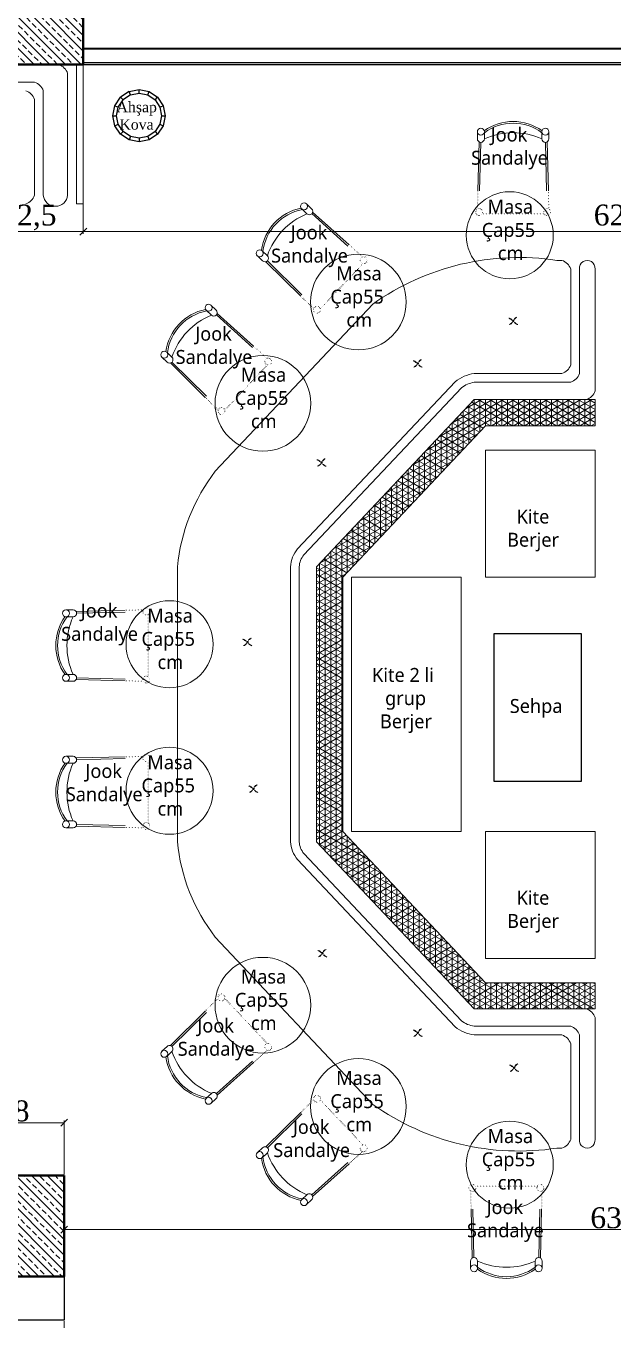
# Model space of a CAD drawing. Header units: millimetres. Extents: x 61675 to 66977, y 9453 to 12371.
# Drawn here: x 63023 to 63361, y 10654 to 11397 of the extents above; entities that cross this region are included whole.
import ezdxf

# ---------------------------------------------------------------- set-up
doc = ezdxf.new("R2010")
doc.units = ezdxf.units.MM
doc.header["$LTSCALE"] = 2
doc.header["$PDMODE"] = 2
doc.linetypes.add('DOT', pattern=[6.35, 0, -6.35])
doc.layers.get('0').update_dxf_attribs({"lineweight": 20})
for name, color, linetype, lineweight in [('DUVAR', 12, 'Continuous', 35), ('KOLON', 150, 'Continuous', 40), ('t_ahsap', 34, 'Continuous', 25), ('t_alçıpan', 219, 'Continuous', 25), ('t_demir', 103, 'Continuous', 20), ('t_olcu', 252, 'Continuous', 20), ('t_tarama', 253, 'Continuous', 5), ('t_tefris', 44, 'Continuous', 25), ('t_tefrişoturum', 25, 'Continuous', 15), ('t_yazı', 7, 'Continuous', 25)]:
    doc.layers.add(name, color=color, linetype=linetype, lineweight=lineweight)
doc.styles.get("Standard").update_dxf_attribs({"font": 'times.ttf', "height": 12})
doc.dimstyles.new('olcu50', dxfattribs={"dimtxt": 13, "dimasz": 4, "dimexe": 1.25, "dimexo": 0.625, "dimtad": 1, "dimtxsty": 'Standard', "dimblk": 'OBLIQUE', "dimcen": 2.5, "dimclrd": 256, "dimclre": 256, "dimclrt": 7, "dimadec": 0, "dimazin": 0, "dimtfac": 1, "dimtmove": 0, "dimatfit": 3, "dimldrblk": 'OBLIQUE', "dimfxl": 1, "dimlwd": -1, "dimlwe": -1, "dimarcsym": 0})

# ---------------------------------------------------------------- blocks, each defined once
blk = doc.blocks.new('HSAN')
at = {"layer": 't_tefrişoturum'}
for p, q in [((-22.5, 47.14), (-22.5, 43.03)), ((-18.5, 47.14), (-18.5, 43.03)), ((14.6, 47.14), (14.6, 43.03)), ((18.6, 47.14), (18.6, 43.03)), ((-22.19, 13.17), (-21.54, 41.32)), ((-21.19, 13.17), (-20.55, 41.03)), ((16.65, 41.03), (17.3, 13.17)), ((17.65, 41.32), (18.3, 13.17))]:
    blk.add_line(p, q, dxfattribs=at)
at = {"layer": 't_tefrişoturum', "color": 252, "linetype": 'DOT', "ltscale": 0.06}
for p, q in [((-22.46, 2.76), (-22.19, 13.17)), ((18.3, 13.17), (18.56, 2.76)), ((15.87, 0), (-19.77, 0))]:
    blk.add_line(p, q, dxfattribs=at)
at = {"layer": 't_tefrişoturum'}
for centre in [(-20.5, 47.14), (16.6, 47.14)]:
    blk.add_circle(centre, 2, dxfattribs=at)
at = {"layer": 't_tefrişoturum', "color": 252, "linetype": 'DOT', "ltscale": 0.06}
for centre in [(-21.5, 1), (17.6, 1)]:
    blk.add_circle(centre, 2, dxfattribs=at)
at = {"layer": 't_tefrişoturum'}
for centre, radius, start, end in [((-1.95, 24.33), 28.67, 54.55813, 125.44187), ((-1.95, 24.14), 27.86, 53.5535, 126.4465), ((-1.95, 6.18), 40.42, 65.83773, 114.16227), ((-20.5, 43.03), 2, 180, 0), ((16.6, 43.03), 2, 180, 0)]:
    blk.add_arc(centre, radius, start, end, dxfattribs=at)
blk = doc.blocks.new('tasarim_sedir')
at = {"layer": 't_demir', "ltscale": 0.5}
h = blk.add_hatch(dxfattribs=at)
h.set_pattern_fill('NET3', color=256)
h.set_pattern_definition([(0, (-62196.524, -9861.538), (0, 3.175), []), (60, (-62196.524, -9861.538), (-2.74963066, 1.5875), []), (120, (-62196.524, -9861.538), (-2.74963066, -1.5875), [])])
h.paths.add_polyline_path([(-7.5, 0), (7.5, 0), (7.5, 63), (94.5, 145), (240.5, 145), (327.5, 63), (327.5, 0), (342.5, 0), (342.5, 69.47), (246.45, 160), (88.55, 160), (-7.5, 69.47)])
for p, q in [((-7.5, 69.47), (88.55, 160)), ((7.5, 63), (94.5, 145)), ((327.5, 63), (240.5, 145)), ((-7.5, 0), (7.5, 0)), ((327.5, 0), (342.5, 0))]:
    blk.add_line(p, q, dxfattribs=at)
for points in [[(94.5, 145), (240.5, 145)], [(-7.5, 0), (-7.5, 69.47)], [(342.5, 69.47), (342.5, 0)], [(7.5, 0), (7.5, 63)], [(327.5, 63), (327.5, 0)]]:
    blk.add_lwpolyline(points, dxfattribs=at)
at = {"layer": 't_tefris', "linetype": 'Continuous'}
blk.add_lwpolyline([(123.16, 58.02), (208.16, 58.02), (208.16, 8.02), (123.16, 8.02), (123.16, 58.02)], dxfattribs=at)
at = {"layer": 't_tefrişoturum', "linetype": 'Continuous'}
for p, q in [((-62.37, 127.69), (33.67, 218.22)), ((397.37, 127.69), (301.33, 218.22)), ((-17.79, 80.39), (78.26, 170.92)), ((-14.36, 76.75), (81.69, 167.28)), ((349.36, 76.75), (253.31, 167.28)), ((352.79, 80.39), (256.74, 170.92)), ((-7.5, 69.47), (88.55, 160)), ((342.5, 69.47), (246.45, 160)), ((-22.5, 69.47), (-22.5, 19)), ((-17.5, 69.47), (-17.5, 14)), ((-7.5, 69.47), (-7.5, 5)), ((342.5, 69.47), (342.5, 5)), ((352.5, 69.47), (352.5, 14)), ((357.5, 69.47), (357.5, 19)), ((-87.5, 21.92), (-87.5, 19)), ((422.5, 21.92), (422.5, 19)), ((-82.5, 14), (-27.5, 14)), ((-82.5, 9), (-22.5, 9)), ((417.5, 9), (357.5, 9)), ((417.5, 14), (362.5, 14)), ((-82.5, 0), (-12.5, 0)), ((417.5, 0), (347.5, 0))]:
    blk.add_line(p, q, dxfattribs=at)
for points in [[(88.55, 240), (246.45, 240)], [(88.55, 175), (246.45, 175)], [(88.55, 170), (246.45, 170)], [(88.55, 160), (246.45, 160)]]:
    blk.add_lwpolyline(points, dxfattribs=at)
at = {"layer": 't_tefrişoturum', "linetype": 'Continuous', "extrusion": (0, 0, -1)}
for points in [[(-202.5, 200.21), (-202.5, 200.21), (-202.08, 200.64), (-201.66, 201.12), (-201.37, 201.59), (-201.19, 202.04), (-201.35, 201.47), (-201.64, 201), (-202.07, 200.58), (-202.5, 200.21)], [(-203.76, 200.52), (-203.96, 200.61), (-204.1, 200.77), (-204.31, 200.98), (-204.41, 201.21), (-204.57, 201.49), (-204.67, 201.78), (-204.78, 202.07), (-204.82, 202.36), (-204.78, 202.13), (-204.68, 201.84), (-204.53, 201.62), (-204.37, 201.4), (-204.22, 201.18), (-204.07, 200.96), (-203.91, 200.74), (-203.76, 200.52)], [(-118.13, 195.68), (-117.93, 195.53), (-117.71, 195.32), (-117.56, 195.1), (-117.41, 194.88), (-117.25, 194.66), (-117.09, 194.38), (-116.92, 194.04), (-116.82, 193.75), (-116.98, 194.03), (-117.15, 194.37), (-117.31, 194.65), (-117.47, 194.87), (-117.62, 195.09), (-117.83, 195.3), (-117.99, 195.52), (-118.13, 195.68)], [(-118.23, 196.82), (-118.23, 196.82), (-117.81, 197.25), (-117.39, 197.73), (-117.1, 198.2), (-116.92, 198.65), (-117.08, 198.08), (-117.38, 197.61), (-117.8, 197.19), (-118.23, 196.82)], [(-118.52, 196.29), (-118.52, 196.29), (-118.57, 196.23), (-118.61, 196.1), (-118.78, 196.01), (-118.96, 195.93), (-119.14, 195.96), (-119.27, 196), (-119.35, 196.11), (-119.35, 196.17), (-119.38, 196.35), (-119.35, 196.54), (-119.24, 196.62), (-119.07, 196.7), (-118.88, 196.67), (-118.69, 196.63), (-118.61, 196.47), (-118.52, 196.29)], [(-119.49, 197.13), (-119.69, 197.22), (-119.83, 197.38), (-120.04, 197.59), (-120.14, 197.82), (-120.3, 198.1), (-120.4, 198.39), (-120.51, 198.68), (-120.55, 198.98), (-120.52, 198.74), (-120.41, 198.45), (-120.26, 198.23), (-120.1, 198.01), (-119.95, 197.79), (-119.8, 197.57), (-119.65, 197.35), (-119.49, 197.13)], [(-119.79, 195.81), (-119.79, 195.81), (-120.17, 195.51), (-120.53, 195.09), (-120.9, 194.68), (-121.2, 194.21), (-121.02, 194.66), (-120.77, 195.06), (-120.35, 195.48), (-119.79, 195.81)], [(-202.4, 199.07), (-202.19, 198.92), (-201.98, 198.71), (-201.83, 198.49), (-201.67, 198.27), (-201.52, 198.05), (-201.36, 197.76), (-201.19, 197.43), (-201.09, 197.14), (-201.25, 197.42), (-201.42, 197.76), (-201.58, 198.04), (-201.73, 198.26), (-201.89, 198.48), (-202.1, 198.69), (-202.25, 198.91), (-202.4, 199.07)], [(-202.79, 199.68), (-202.79, 199.68), (-202.84, 199.62), (-202.88, 199.49), (-203.05, 199.4), (-203.22, 199.32), (-203.41, 199.35), (-203.54, 199.39), (-203.61, 199.5), (-203.62, 199.56), (-203.65, 199.74), (-203.62, 199.93), (-203.5, 200), (-203.34, 200.09), (-203.15, 200.06), (-202.96, 200.02), (-202.88, 199.85), (-202.79, 199.68)], [(-204.05, 199.2), (-204.05, 199.2), (-204.44, 198.9), (-204.8, 198.48), (-205.17, 198.07), (-205.47, 197.6), (-205.29, 198.05), (-205.04, 198.45), (-204.62, 198.87), (-204.05, 199.2)], [(-23.72, 157.17), (-23.72, 157.17), (-23.29, 157.59), (-22.88, 158.08), (-22.58, 158.54), (-22.4, 159), (-22.56, 158.42), (-22.86, 157.96), (-23.28, 157.53), (-23.72, 157.17)], [(-24, 156.64), (-24, 156.64), (-24.06, 156.57), (-24.1, 156.44), (-24.27, 156.36), (-24.44, 156.27), (-24.62, 156.31), (-24.75, 156.35), (-24.83, 156.46), (-24.84, 156.52), (-24.86, 156.7), (-24.83, 156.88), (-24.72, 156.96), (-24.55, 157.05), (-24.36, 157.01), (-24.17, 156.98), (-24.09, 156.81), (-24, 156.64)], [(-24.97, 157.47), (-25.17, 157.56), (-25.31, 157.72), (-25.53, 157.94), (-25.62, 158.16), (-25.78, 158.44), (-25.89, 158.73), (-25.99, 159.02), (-26.03, 159.32), (-26, 159.08), (-25.89, 158.79), (-25.74, 158.57), (-25.59, 158.35), (-25.44, 158.13), (-25.28, 157.91), (-25.13, 157.69), (-24.97, 157.47)], [(-25.27, 156.15), (-25.27, 156.15), (-25.65, 155.85), (-26.02, 155.44), (-26.38, 155.02), (-26.68, 154.55), (-26.5, 155), (-26.26, 155.4), (-25.83, 155.83), (-25.27, 156.15)], [(-305.52, 156.5), (-305.32, 156.35), (-305.11, 156.13), (-304.95, 155.91), (-304.8, 155.69), (-304.64, 155.47), (-304.48, 155.19), (-304.31, 154.85), (-304.21, 154.56), (-304.37, 154.84), (-304.54, 155.18), (-304.7, 155.46), (-304.86, 155.68), (-305.01, 155.9), (-305.22, 156.12), (-305.38, 156.34), (-305.52, 156.5)], [(-305.63, 157.64), (-305.63, 157.64), (-305.2, 158.06), (-304.79, 158.55), (-304.49, 159.02), (-304.31, 159.47), (-304.47, 158.9), (-304.77, 158.43), (-305.19, 158), (-305.63, 157.64)], [(-305.91, 157.11), (-305.91, 157.11), (-305.97, 157.04), (-306.01, 156.91), (-306.18, 156.83), (-306.35, 156.74), (-306.53, 156.78), (-306.66, 156.82), (-306.74, 156.93), (-306.75, 156.99), (-306.77, 157.17), (-306.74, 157.35), (-306.63, 157.43), (-306.46, 157.52), (-306.27, 157.48), (-306.08, 157.45), (-306, 157.28), (-305.91, 157.11)], [(-306.88, 157.94), (-307.08, 158.03), (-307.22, 158.19), (-307.44, 158.41), (-307.53, 158.64), (-307.69, 158.92), (-307.8, 159.2), (-307.9, 159.49), (-307.94, 159.79), (-307.91, 159.55), (-307.8, 159.27), (-307.65, 159.04), (-307.5, 158.82), (-307.35, 158.6), (-307.19, 158.38), (-307.04, 158.16), (-306.88, 157.94)], [(-307.18, 156.62), (-307.18, 156.62), (-307.56, 156.33), (-307.93, 155.91), (-308.29, 155.49), (-308.59, 155.02), (-308.41, 155.47), (-308.16, 155.87), (-307.74, 156.3), (-307.18, 156.62)], [(-23.61, 156.03), (-23.41, 155.87), (-23.2, 155.66), (-23.04, 155.44), (-22.89, 155.22), (-22.73, 155), (-22.57, 154.72), (-22.4, 154.38), (-22.3, 154.09), (-22.46, 154.37), (-22.63, 154.71), (-22.8, 154.99), (-22.95, 155.21), (-23.1, 155.43), (-23.32, 155.64), (-23.47, 155.87), (-23.61, 156.03)], [(21.98, 102.37), (21.98, 102.37), (22.4, 102.79), (22.82, 103.28), (23.12, 103.75), (23.3, 104.2), (23.13, 103.63), (22.84, 103.16), (22.41, 102.73), (21.98, 102.37)], [(20.72, 102.67), (20.53, 102.77), (20.38, 102.93), (20.17, 103.14), (20.07, 103.37), (19.91, 103.65), (19.81, 103.94), (19.71, 104.22), (19.66, 104.52), (19.7, 104.29), (19.8, 104), (19.96, 103.78), (20.11, 103.55), (20.26, 103.33), (20.41, 103.11), (20.57, 102.89), (20.72, 102.67)], [(-362.5, 102.37), (-362.5, 102.37), (-362.08, 102.79), (-361.66, 103.28), (-361.36, 103.75), (-361.19, 104.2), (-361.35, 103.63), (-361.64, 103.16), (-362.07, 102.73), (-362.5, 102.37)], [(-363.76, 102.67), (-363.95, 102.77), (-364.1, 102.93), (-364.31, 103.14), (-364.41, 103.37), (-364.57, 103.65), (-364.67, 103.94), (-364.77, 104.22), (-364.82, 104.52), (-364.78, 104.29), (-364.68, 104), (-364.52, 103.78), (-364.37, 103.55), (-364.22, 103.33), (-364.07, 103.11), (-363.91, 102.89), (-363.76, 102.67)], [(22.08, 101.23), (22.29, 101.08), (22.5, 100.86), (22.65, 100.64), (22.81, 100.42), (22.96, 100.2), (23.12, 99.92), (23.29, 99.58), (23.4, 99.29), (23.23, 99.57), (23.06, 99.91), (22.9, 100.19), (22.75, 100.41), (22.59, 100.63), (22.38, 100.85), (22.23, 101.07), (22.08, 101.23)], [(21.69, 101.84), (21.69, 101.84), (21.64, 101.77), (21.6, 101.64), (21.43, 101.56), (21.26, 101.47), (21.07, 101.51), (20.94, 101.55), (20.87, 101.66), (20.86, 101.72), (20.83, 101.9), (20.87, 102.09), (20.98, 102.16), (21.15, 102.25), (21.34, 102.21), (21.52, 102.18), (21.61, 102.01), (21.69, 101.84)], [(20.43, 101.35), (20.43, 101.35), (20.05, 101.06), (19.68, 100.64), (19.32, 100.22), (19.02, 99.75), (19.2, 100.21), (19.44, 100.6), (19.87, 101.03), (20.43, 101.35)], [(-362.4, 101.23), (-362.19, 101.08), (-361.98, 100.86), (-361.83, 100.64), (-361.67, 100.42), (-361.52, 100.2), (-361.36, 99.92), (-361.19, 99.58), (-361.08, 99.29), (-361.25, 99.57), (-361.42, 99.91), (-361.58, 100.19), (-361.73, 100.41), (-361.89, 100.63), (-362.1, 100.85), (-362.25, 101.07), (-362.4, 101.23)], [(-362.79, 101.84), (-362.79, 101.84), (-362.84, 101.77), (-362.88, 101.64), (-363.05, 101.56), (-363.22, 101.47), (-363.41, 101.51), (-363.54, 101.55), (-363.61, 101.66), (-363.62, 101.72), (-363.65, 101.9), (-363.61, 102.09), (-363.5, 102.16), (-363.33, 102.25), (-363.14, 102.21), (-362.96, 102.18), (-362.87, 102.01), (-362.79, 101.84)], [(-364.05, 101.35), (-364.05, 101.35), (-364.44, 101.06), (-364.8, 100.64), (-365.17, 100.22), (-365.46, 99.75), (-365.28, 100.21), (-365.04, 100.6), (-364.62, 101.03), (-364.05, 101.35)], [(42.18, 45.88), (42.39, 45.73), (42.6, 45.52), (42.75, 45.3), (42.91, 45.08), (43.06, 44.86), (43.22, 44.58), (43.39, 44.24), (43.49, 43.95), (43.33, 44.23), (43.16, 44.57), (43, 44.85), (42.84, 45.07), (42.69, 45.29), (42.48, 45.5), (42.32, 45.72), (42.18, 45.88)], [(42.08, 47.02), (42.08, 47.02), (42.5, 47.45), (42.92, 47.93), (43.21, 48.4), (43.39, 48.85), (43.23, 48.28), (42.94, 47.81), (42.51, 47.39), (42.08, 47.02)], [(41.79, 46.49), (41.79, 46.49), (41.74, 46.43), (41.7, 46.3), (41.53, 46.22), (41.36, 46.13), (41.17, 46.16), (41.04, 46.2), (40.97, 46.32), (40.96, 46.37), (40.93, 46.55), (40.96, 46.74), (41.07, 46.82), (41.24, 46.9), (41.43, 46.87), (41.62, 46.84), (41.7, 46.67), (41.79, 46.49)], [(40.82, 47.33), (40.62, 47.42), (40.48, 47.58), (40.27, 47.79), (40.17, 48.02), (40.01, 48.3), (39.91, 48.59), (39.8, 48.88), (39.76, 49.18), (39.8, 48.94), (39.9, 48.65), (40.05, 48.43), (40.21, 48.21), (40.36, 47.99), (40.51, 47.77), (40.67, 47.55), (40.82, 47.33)], [(40.52, 46.01), (40.52, 46.01), (40.14, 45.71), (39.78, 45.29), (39.41, 44.88), (39.11, 44.41), (39.29, 44.86), (39.54, 45.26), (39.96, 45.69), (40.52, 46.01)], [(-386.89, 46.34), (-386.69, 46.19), (-386.48, 45.98), (-386.32, 45.76), (-386.17, 45.54), (-386.01, 45.32), (-385.85, 45.03), (-385.68, 44.7), (-385.58, 44.41), (-385.74, 44.69), (-385.91, 45.03), (-386.07, 45.31), (-386.23, 45.53), (-386.38, 45.75), (-386.59, 45.96), (-386.75, 46.18), (-386.89, 46.34)], [(-387, 47.48), (-387, 47.48), (-386.57, 47.91), (-386.16, 48.39), (-385.86, 48.86), (-385.68, 49.31), (-385.84, 48.74), (-386.14, 48.27), (-386.56, 47.85), (-387, 47.48)], [(-387.28, 46.95), (-387.28, 46.95), (-387.34, 46.89), (-387.38, 46.76), (-387.55, 46.67), (-387.72, 46.59), (-387.9, 46.62), (-388.03, 46.66), (-388.11, 46.77), (-388.12, 46.83), (-388.14, 47.01), (-388.11, 47.2), (-388, 47.27), (-387.83, 47.36), (-387.64, 47.33), (-387.45, 47.29), (-387.37, 47.12), (-387.28, 46.95)], [(-388.25, 47.79), (-388.45, 47.88), (-388.59, 48.04), (-388.81, 48.25), (-388.9, 48.48), (-389.06, 48.76), (-389.17, 49.05), (-389.27, 49.34), (-389.31, 49.63), (-389.28, 49.4), (-389.17, 49.11), (-389.02, 48.89), (-388.87, 48.67), (-388.72, 48.45), (-388.56, 48.23), (-388.41, 48.01), (-388.25, 47.79)], [(-388.55, 46.47), (-388.55, 46.47), (-388.93, 46.17), (-389.3, 45.75), (-389.66, 45.34), (-389.96, 44.87), (-389.78, 45.32), (-389.53, 45.72), (-389.11, 46.14), (-388.55, 46.47)]]:
    blk.add_lwpolyline(points, dxfattribs=at)
at = {"layer": 't_tefrişoturum'}
for points in [[(97.5, 77), (240.5, 77), (240.5, 140), (94.5, 140), (94.5, 77)], [(24.5, 0), (94.5, 0), (94.5, 63), (21.5, 63), (21.5, 0)], [(243.5, 0), (313.5, 0), (313.5, 63), (240.5, 63), (240.5, 0)]]:
    blk.add_lwpolyline(points, close=True, dxfattribs=at)
at = {"layer": 't_tefrişoturum', "linetype": 'Continuous'}
for centre, radius in [((117.78, 244.55), 25), ((201.98, 244.55), 25), ((-5.39, 190.88), 27.5), ((340.39, 190.88), 27.5), ((-63.6, 136.01), 27.5), ((398.6, 136.01), 27.5), ((-97.01, 49.01), 25), ((436.93, 49.01), 25)]:
    blk.add_circle(centre, radius, dxfattribs=at)
for centre, radius, start, end in [((98.82, 134.11), 106.39, 95.54368, 127.76167), ((236.18, 134.11), 106.39, 52.23833, 84.45632), ((89.05, 158.74), 16.27, 91.76137, 131.54399), ((245.95, 158.74), 16.27, 48.45601, 88.23863), ((89.06, 158.69), 11.32, 92.63164, 130.67371), ((245.94, 158.69), 11.32, 49.32629, 87.36836), ((55.62, 43.79), 144.78, 144.58348, 188.68812), ((279.38, 43.79), 144.78, 351.31188, 35.41652), ((-1.34, 66.81), 21.33, 140.47058, 172.83477), ((-1.34, 66.81), 16.38, 142.65244, 170.65292), ((336.34, 66.81), 16.38, 9.34708, 37.34756), ((336.34, 66.81), 21.33, 7.16523, 39.52942), ((-79.94, 21.56), 7.99, 198.72066, 251.27934), ((-30.06, 21.56), 7.99, 288.72066, 341.27934), ((365.06, 21.56), 7.99, 198.72066, 251.27934), ((414.94, 21.56), 7.99, 288.72066, 341.27934), ((-82.97, 4.5), 4.53, 83.97442, 276.02558), ((-25.06, 16.56), 7.99, 288.72066, 341.27934), ((360.06, 16.56), 7.99, 198.72066, 251.27934), ((417.97, 4.5), 4.53, 263.97442, 96.02558), ((-15.06, 7.56), 7.99, 288.72066, 341.27934), ((350.06, 7.56), 7.99, 198.72066, 251.27934)]:
    blk.add_arc(centre, radius, start, end, dxfattribs=at)
at = {"layer": 't_tefrişoturum', "extrusion": (0, 0, -1)}
for p in [(-115.09, 256.9), (-199.29, 256.9)]:
    blk.add_blockref('HSAN', p, dxfattribs=at)
at = {"layer": 't_tefrişoturum', "extrusion": (0, 0, -1), "xscale": -1, "rotation": 316.6946470685485}
for p in [(13.06, 201.86), (71.27, 146.98)]:
    blk.add_blockref('HSAN', p, dxfattribs=at)
at = {"layer": 't_tefrişoturum', "extrusion": (0, 0, -1)}
for p, rotation in [((-348.06, 201.86), 43.30535293145147), ((-406.27, 146.98), 43.30535293145147), ((109.36, 49.01), 270), ((-449.29, 49.01), 90.00000000000001)]:
    blk.add_blockref('HSAN', p, dxfattribs=dict(at, rotation=rotation))
blk = doc.blocks.new('ahsap_cuval')
at = {"layer": 't_ahsap', "ltscale": 0.5}
for p, q in [((-5.74, 13.86), (0, 15)), ((0, 15), (5.74, 13.86)), ((0, 12.96), (0, 15)), ((-13.86, 5.74), (-10.61, 10.61)), ((-11.97, 4.96), (-9.16, 9.16)), ((-10.61, 10.61), (-5.74, 13.86)), ((-9.16, 9.16), (-10.61, 10.61)), ((-9.16, 9.16), (-4.96, 11.97)), ((-4.96, 11.97), (-5.74, 13.86)), ((-4.96, 11.97), (0, 12.96)), ((0, 12.96), (4.96, 11.97)), ((4.96, 11.97), (5.74, 13.86)), ((4.96, 11.97), (9.16, 9.16)), ((5.74, 13.86), (10.61, 10.61)), ((9.16, 9.16), (10.61, 10.61)), ((9.16, 9.16), (11.97, 4.96)), ((10.61, 10.61), (13.86, 5.74)), ((-15, 0), (-13.86, 5.74)), ((-13.86, -5.74), (-15, 0)), ((-12.96, 0), (-15, 0)), ((-11.97, 4.96), (-13.86, 5.74)), ((-12.96, 0), (-11.97, 4.96)), ((-11.97, -4.96), (-12.96, 0)), ((11.97, 4.96), (13.86, 5.74)), ((11.97, 4.96), (12.96, 0)), ((12.96, 0), (11.97, -4.96)), ((12.96, 0), (15, 0)), ((13.86, 5.74), (15, 0)), ((15, 0), (13.86, -5.74)), ((-11.97, -4.96), (-13.86, -5.74)), ((-13.86, -5.74), (-10.61, -10.61)), ((-11.97, -4.96), (-9.16, -9.16)), ((11.97, -4.96), (9.16, -9.16)), ((13.86, -5.74), (10.61, -10.61)), ((11.97, -4.96), (13.86, -5.74)), ((-9.16, -9.16), (-10.61, -10.61)), ((-5.74, -13.86), (-10.61, -10.61)), ((-4.96, -11.97), (-9.16, -9.16)), ((-5.74, -13.86), (-4.96, -11.97)), ((0, -15), (-5.74, -13.86)), ((0, -12.96), (-4.96, -11.97)), ((4.96, -11.97), (0, -12.96)), ((0, -15), (0, -12.96)), ((5.74, -13.86), (0, -15)), ((9.16, -9.16), (4.96, -11.97)), ((5.74, -13.86), (4.96, -11.97)), ((10.61, -10.61), (5.74, -13.86)), ((9.16, -9.16), (10.61, -10.61))]:
    blk.add_line(p, q, dxfattribs=at)
blk = doc.blocks.new('_Oblique')
at = {"color": 0, "linetype": 'ByBlock', "lineweight": -2}
blk.add_line((-0.5, -0.5), (0.5, 0.5), dxfattribs=at)
blk = doc.blocks.new('*D2386')
at = {"layer": 'DEFPOINTS', "color": 0, "transparency": 16777216}
for p in [(62491.83, 10653.66), (63045.2, 10653.66), (63045.2, 10576.44)]:
    blk.add_point(p, dxfattribs=at)
at = {"layer": 't_olcu', "transparency": 16777216}
for p, q in [((62491.83, 10653.04), (62491.83, 10575.19)), ((63045.2, 10653.04), (63045.2, 10575.19)), ((62491.83, 10576.44), (63045.2, 10576.44))]:
    blk.add_line(p, q, dxfattribs=at)
at = {"layer": 't_olcu', "transparency": 16777216, "xscale": 4, "yscale": 4, "zscale": 4, "rotation": 180}
blk.add_blockref('_Oblique', (62491.83, 10576.44), dxfattribs=at)
at = {"layer": 't_olcu', "transparency": 16777216, "xscale": 4, "yscale": 4, "zscale": 4}
blk.add_blockref('_Oblique', (63045.2, 10576.44), dxfattribs=at)
at = {"layer": 't_olcu', "color": 7, "transparency": 16777216, "insert": (62768.52, 10584.54), "char_height": 12, "attachment_point": 5}
blk.add_mtext('553,38', dxfattribs=at)
blk = doc.blocks.new('*D2391')
at = {"layer": 'DEFPOINTS', "color": 0, "transparency": 16777216}
for p in [(63045.2, 10767.04), (62987.2, 10736.66), (63045.2, 10736.66)]:
    blk.add_point(p, dxfattribs=at)
at = {"layer": 't_olcu', "transparency": 16777216}
for p, q in [((62987.2, 10737.29), (62987.2, 10768.29)), ((62987.2, 10767.04), (63045.2, 10767.04)), ((63045.2, 10737.29), (63045.2, 10768.29))]:
    blk.add_line(p, q, dxfattribs=at)
at = {"layer": 't_olcu', "transparency": 16777216, "xscale": 4, "yscale": 4, "zscale": 4, "rotation": 180}
blk.add_blockref('_Oblique', (62987.2, 10767.04), dxfattribs=at)
at = {"layer": 't_olcu', "transparency": 16777216, "xscale": 4, "yscale": 4, "zscale": 4}
blk.add_blockref('_Oblique', (63045.2, 10767.04), dxfattribs=at)
at = {"layer": 't_olcu', "color": 7, "transparency": 16777216, "insert": (63016.2, 10773.77), "char_height": 12, "attachment_point": 5}
blk.add_mtext('58', dxfattribs=at)
blk = doc.blocks.new('*D2393')
at = {"layer": 'DEFPOINTS', "color": 0, "transparency": 16777216}
for p in [(63045.2, 10707.66), (63677.2, 10707.66), (63677.2, 10705.66)]:
    blk.add_point(p, dxfattribs=at)
at = {"layer": 't_olcu', "transparency": 16777216}
for p, q in [((63045.2, 10707.04), (63045.2, 10704.41)), ((63677.2, 10707.04), (63677.2, 10704.41)), ((63045.2, 10705.66), (63677.2, 10705.66))]:
    blk.add_line(p, q, dxfattribs=at)
at = {"layer": 't_olcu', "transparency": 16777216, "xscale": 4, "yscale": 4, "zscale": 4, "rotation": 180}
blk.add_blockref('_Oblique', (63045.2, 10705.66), dxfattribs=at)
at = {"layer": 't_olcu', "transparency": 16777216, "xscale": 4, "yscale": 4, "zscale": 4}
blk.add_blockref('_Oblique', (63677.2, 10705.66), dxfattribs=at)
at = {"layer": 't_olcu', "color": 7, "transparency": 16777216, "insert": (63361.2, 10712.39), "char_height": 12, "attachment_point": 5}
blk.add_mtext('632', dxfattribs=at)
blk = doc.blocks.new('*D2409')
at = {"layer": 'DEFPOINTS', "color": 0, "transparency": 16777216}
for p in [(63056.2, 11374.91), (63683.7, 11374.91), (63056.2, 11279.01)]:
    blk.add_point(p, dxfattribs=at)
at = {"layer": 't_olcu', "transparency": 16777216}
for p, q in [((63056.2, 11374.29), (63056.2, 11277.76)), ((63683.7, 11374.29), (63683.7, 11277.76)), ((63683.7, 11279.01), (63056.2, 11279.01))]:
    blk.add_line(p, q, dxfattribs=at)
at = {"layer": 't_olcu', "transparency": 16777216, "xscale": 4, "yscale": 4, "zscale": 4, "rotation": 180}
blk.add_blockref('_Oblique', (63056.2, 11279.01), dxfattribs=at)
at = {"layer": 't_olcu', "transparency": 16777216, "xscale": 4, "yscale": 4, "zscale": 4}
blk.add_blockref('_Oblique', (63683.7, 11279.01), dxfattribs=at)
at = {"layer": 't_olcu', "color": 7, "transparency": 16777216, "insert": (63369.95, 11287.11), "char_height": 12, "attachment_point": 5}
blk.add_mtext('627,5', dxfattribs=at)
blk = doc.blocks.new('*D2410')
at = {"layer": 'DEFPOINTS', "color": 0, "transparency": 16777216}
for p in [(62993.7, 11374.91), (63056.2, 11374.91), (62993.7, 11279.01)]:
    blk.add_point(p, dxfattribs=at)
at = {"layer": 't_olcu', "transparency": 16777216}
for p, q in [((62993.7, 11374.29), (62993.7, 11277.76)), ((63056.2, 11374.29), (63056.2, 11277.76)), ((63056.2, 11279.01), (62993.7, 11279.01))]:
    blk.add_line(p, q, dxfattribs=at)
at = {"layer": 't_olcu', "transparency": 16777216, "xscale": 4, "yscale": 4, "zscale": 4, "rotation": 180}
blk.add_blockref('_Oblique', (62993.7, 11279.01), dxfattribs=at)
at = {"layer": 't_olcu', "transparency": 16777216, "xscale": 4, "yscale": 4, "zscale": 4}
blk.add_blockref('_Oblique', (63056.2, 11279.01), dxfattribs=at)
at = {"layer": 't_olcu', "color": 7, "transparency": 16777216, "insert": (63024.95, 11287.11), "char_height": 12, "attachment_point": 5}
blk.add_mtext('62,5', dxfattribs=at)

msp = doc.modelspace()

# ---------------------------------------------------------------- hatches: boundary and pattern name
at = {"layer": 't_tarama'}
h = msp.add_hatch(dxfattribs=at)
h.set_pattern_fill('ANSI33', color=256, angle=-90)
h.set_pattern_definition([(315, (53204.678, 75546.79), (4.49012806, 4.49012806), []), (315, (53204.678, 75542.2996), (4.49012806, 4.49012806), [3.175, -1.5875])])
h.paths.add_polyline_path([(62993.705, 11374.911), (62993.705, 11403.911), (63056.205, 11403.911), (63056.205, 11374.911)])
h = msp.add_hatch(dxfattribs=at)
h.set_pattern_fill('ANSI33', color=256, angle=-90)
h.set_pattern_definition([(315, (80494.7046, 44644.477), (4.4901281, 4.4901281), []), (315, (80494.7046, 44639.987), (4.4901281, 4.4901281), [3.175, -1.5875])])
h.paths.add_polyline_path([(63045.205, 10736.661), (63045.205, 10678.661), (62987.205, 10678.661), (62987.205, 10736.661)])

# ---------------------------------------------------------------- linework, layer by layer
at = {"layer": 'DUVAR'}
for p, q in [((63056.205, 11383.911), (63056.205, 11403.911)), ((63683.705, 11383.911), (63056.205, 11383.911))]:
    msp.add_line(p, q, dxfattribs=at)
at = {"layer": 'KOLON'}
for p, q in [((62987.205, 10736.661), (63045.205, 10736.661)), ((63045.205, 10678.661), (63045.205, 10736.661)), ((62987.205, 10678.661), (63045.205, 10678.661))]:
    msp.add_line(p, q, dxfattribs=at)
msp.add_lwpolyline([(62993.705, 11374.911), (62993.705, 11403.911), (63056.205, 11403.911), (63056.205, 11374.911)], close=True, dxfattribs=at)
at = {"layer": 't_alçıpan', "ltscale": 0.5}
for p, q in [((63056.205, 11376.111), (63683.705, 11376.111)), ((63056.205, 11374.911), (63683.705, 11374.911)), ((63045.205, 10678.661), (63045.205, 10653.661)), ((63045.205, 10678.661), (63045.205, 10678.661)), ((63045.205, 10653.661), (62987.205, 10653.661))]:
    msp.add_line(p, q, dxfattribs=at)
at = {"layer": 't_demir', "ltscale": 0.5}
msp.add_lwpolyline([(63056.205, 11374.911), (63056.205, 11294.911), (63052.205, 11294.911), (63052.205, 11374.911), (63056.205, 11374.911)], close=True, dxfattribs=at)
at = {"layer": 't_tefrişoturum', "linetype": 'Continuous'}
for p, q in [((63042.205, 11374.911), (62543.205, 11374.911)), ((63047.205, 11299.911), (63047.205, 11369.911)), ((63028.205, 11364.911), (62557.205, 11364.911)), ((63028.205, 11299.911), (63028.205, 11354.911)), ((63033.205, 11299.911), (63033.205, 11359.911))]:
    msp.add_line(p, q, dxfattribs=at)
for centre, radius, start, end in [((63039.642, 11367.348), 7.985, 18.720664, 71.279336), ((63025.642, 11357.348), 7.985, 18.720664, 71.279336), ((63020.642, 11352.348), 7.985, 18.720664, 71.279336), ((63020.642, 11302.474), 7.985, 288.720664, 341.279336), ((63040.205, 11300.572), 7.031, 185.388479, 354.611521)]:
    msp.add_arc(centre, radius, start, end, dxfattribs=at)

# ---------------------------------------------------------------- block references
at = {"layer": 't_alçıpan', "rotation": 270}
msp.add_blockref('ahsap_cuval', (63088.264, 11345.605), dxfattribs=at)
at = {"layer": 't_olcu', "rotation": 89.99999999999999}
msp.add_blockref('tasarim_sedir', (63350.295, 10839.964), dxfattribs=at)

# ---------------------------------------------------------------- texts
at = {"layer": 't_yazı', "attachment_point": 4}
for s, insert, char_height, width in [('\\pi6.18321;Ahşap \\P\\pi7.80326;Kova', (63069.153, 11345.548), 6, 34.63175), ('\\pi9.99489;{\\fLucida Sans Unicode|b0|i0|c162|p34;Jook \\P\\pi-1.2889;Sandalye}', (63280.349, 11326.757), 8, 43.28707), ('\\pi8.59218;{\\fLucida Sans Unicode|b0|i0|c162|p34;Masa \\P\\pi5.2111;Çap55 \\P\\pi14.44354;cm}', (63279.966, 11279.927), 8, 43.28707), ('\\pi9.99489;{\\fLucida Sans Unicode|b0|i0|c162|p34;Jook \\P\\pi-1.2889;Sandalye}', (63165.426, 11270.546), 8, 43.28707), ('\\pi8.59218;{\\fLucida Sans Unicode|b0|i0|c162|p34;Masa \\P\\pi5.2111;Çap55 \\P\\pi14.44354;cm}', (63192.966, 11241.595), 8, 43.28707), ('\\pi9.99489;{\\fLucida Sans Unicode|b0|i0|c162|p34;Jook \\P\\pi-1.2889;Sandalye}', (63110.555, 11212.329), 8, 43.28707), ('\\pi8.59218;{\\fLucida Sans Unicode|b0|i0|c162|p34;Masa \\P\\pi5.2111;Çap55 \\P\\pi14.44354;cm}', (63138.095, 11183.378), 8, 43.28707), ('\\pi12.17867;{\\fLucida Sans Unicode|b0|i0|c162|p34;Kite \\P\\pi6.7057;Berjer}', (63293.074, 11107.3), 8, 43.28707), ('\\pi9.99489;{\\fLucida Sans Unicode|b0|i0|c162|p34;Jook \\P\\pi-1.2889;Sandalye}', (63044.789, 11053.259), 8, 43.28707), ('\\pi8.59218;{\\fLucida Sans Unicode|b0|i0|c162|p34;Masa \\P\\pi5.2111;Çap55 \\P\\pi14.44354;cm}', (63084.425, 11044.975), 8, 43.28707), ('\\pi2.12462;{\\fLucida Sans Unicode|b0|i0|c162|p34;Kite 2 li \\P\\pi9.6084;grup \\P\\pi6.7057;Berjer}', (63220.037, 11009.642), 8, 43.28707), ('\\pi6.0084;{\\fLucida Sans Unicode|b0|i0|c162|p34;Sehpa}', (63295.286, 11005.141), 8, 43.28707), ('\\pi8.59218;{\\fLucida Sans Unicode|b0|i0|c162|p34;Masa \\P\\pi5.2111;Çap55 \\P\\pi14.44354;cm}', (63084.425, 10960.775), 8, 43.28707), ('\\pi9.99489;{\\fLucida Sans Unicode|b0|i0|c162|p34;Jook \\P\\pi-1.2889;Sandalye}', (63047.456, 10961.102), 8, 43.28707), ('\\pi12.17867;{\\fLucida Sans Unicode|b0|i0|c162|p34;Kite \\P\\pi6.7057;Berjer}', (63293.074, 10888.3), 8, 43.28707), ('\\pi8.59218;{\\fLucida Sans Unicode|b0|i0|c162|p34;Masa \\P\\pi5.2111;Çap55 \\P\\pi14.44354;cm}', (63138.095, 10837.606), 8, 43.28707), ('\\pi9.99489;{\\fLucida Sans Unicode|b0|i0|c162|p34;Jook \\P\\pi-1.2889;Sandalye}', (63111.783, 10814.868), 8, 43.28707), ('\\pi8.59218;{\\fLucida Sans Unicode|b0|i0|c162|p34;Masa \\P\\pi5.2111;Çap55 \\P\\pi14.44354;cm}', (63192.966, 10779.39), 8, 43.28707), ('\\pi9.99489;{\\fLucida Sans Unicode|b0|i0|c162|p34;Jook \\P\\pi-1.2889;Sandalye}', (63166.654, 10756.651), 8, 43.28707), ('\\pi8.59218;{\\fLucida Sans Unicode|b0|i0|c162|p34;Masa \\P\\pi5.2111;Çap55 \\P\\pi14.44354;cm}', (63279.966, 10745.979), 8, 43.28707), ('\\pi9.99489;{\\fLucida Sans Unicode|b0|i0|c162|p34;Jook \\P\\pi-1.2889;Sandalye}', (63277.977, 10710.578), 8, 43.28707)]:
    msp.add_mtext(s, dxfattribs=dict(at, insert=insert, char_height=char_height, width=width))

# ---------------------------------------------------------------- dimensions: what is measured, and where the dimension line sits
at = {"layer": 't_olcu'}
for base, p1, p2, picture, middle in [((62993.705, 11279.008), (63056.205, 11374.911), (62993.705, 11374.911), '*D2410', (63024.955, 11287.108)), ((63056.205, 11279.008), (63683.705, 11374.911), (63056.205, 11374.911), '*D2409', (63369.955, 11287.108)), ((63045.205, 10767.04), (62987.205, 10736.661), (63045.205, 10736.661), '*D2391', (63016.205, 10773.769)), ((63677.205, 10705.661), (63045.205, 10707.661), (63677.205, 10707.661), '*D2393', (63361.205, 10712.39)), ((63045.204597921, 10576.442360899), (62491.829597921, 10653.66135548), (63045.204597921, 10653.66135548), '*D2386', (62768.517097921, 10584.542487071))]:
    dim = msp.add_linear_dim(base=base, p1=p1, p2=p2, dimstyle='olcu50', dxfattribs=at)
    dim.commit()
    dim.dimension.update_dxf_attribs({"geometry": picture, "text_midpoint": middle})

doc.saveas('drawing.dxf')
